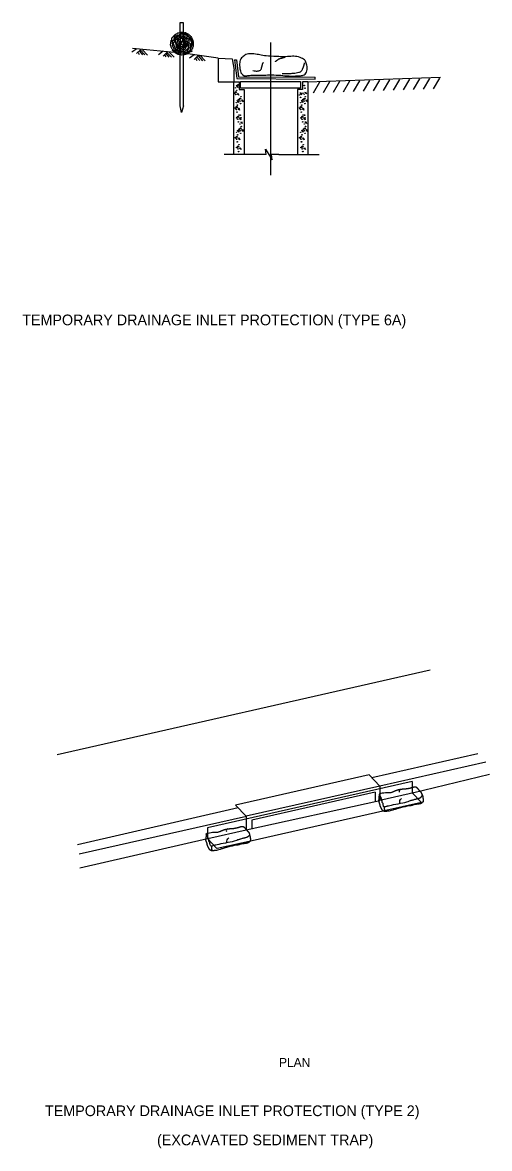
# Model space of a CAD drawing. Extents: x 798.7 to 849.1, y 1008.8 to 1046.3.
# Drawn here: x 833.55 to 849.1, y 1008.8 to 1046.29 of the extents above; entities that cross this region are included whole.
import ezdxf

# ---------------------------------------------------------------- set-up
doc = ezdxf.new("R2010")
doc.units = 0
for name, color, linetype in [('df_BASIN', 7, 'Continuous'), ('df_INLET', 7, 'Continuous'), ('mc_CURB-GUTTER', 7, 'Continuous'), ('rd_PAVEMENT', 7, 'Continuous'), ('rd_PROFILE-OG', 7, 'Continuous'), ('str_Wood-A', 7, 'Continuous'), ('wpc_NO-PLOT', 7, 'Continuous'), ('wpc_TEMP-FIBER-ROLL', 7, 'Continuous'), ('wpc_TEMP-GRAVEL-BAG', 7, 'Continuous'), ('wpc_TREATMENT', 7, 'Continuous')]:
    doc.layers.add(name, color=color, linetype=linetype)

msp = doc.modelspace()

# ---------------------------------------------------------------- linework, layer by layer
at = {"layer": 'df_BASIN'}
for points in [[(840.578, 1044.319), (840.578, 1041.898)], [(840.596, 1044.319), (840.765, 1044.318), (840.765, 1044.057), (840.929, 1044.055)], [(840.675, 1044.167), (840.691, 1044.199), (840.719, 1044.125), (840.675, 1044.158)], [(843.054, 1044.32), (842.867, 1044.318), (842.867, 1044.058), (842.702, 1044.056)], [(843.054, 1044.32), (843.054, 1041.898)], [(840.707, 1043.908), (840.723, 1043.941), (840.751, 1043.867), (840.707, 1043.899)], [(840.929, 1044.055), (840.929, 1041.898)], [(842.702, 1044.056), (842.702, 1041.898)], [(842.799, 1043.929), (842.815, 1043.961), (842.843, 1043.887), (842.799, 1043.92)], [(842.96, 1043.954), (842.976, 1043.986), (843.004, 1043.912), (842.96, 1043.945)], [(840.699, 1043.673), (840.715, 1043.705), (840.743, 1043.631), (840.699, 1043.664)], [(840.731, 1043.414), (840.747, 1043.446), (840.775, 1043.372), (840.731, 1043.405)], [(840.849, 1043.695), (840.865, 1043.727), (840.893, 1043.653), (840.849, 1043.686)], [(842.841, 1043.673), (842.857, 1043.705), (842.885, 1043.631), (842.841, 1043.664)], [(842.873, 1043.414), (842.889, 1043.446), (842.917, 1043.372), (842.873, 1043.405)], [(842.992, 1043.695), (843.008, 1043.727), (843.036, 1043.653), (842.992, 1043.686)], [(840.776, 1043.088), (840.792, 1043.12), (840.82, 1043.046), (840.776, 1043.078)], [(842.918, 1043.088), (842.934, 1043.12), (842.962, 1043.046), (842.918, 1043.078)], [(840.705, 1042.684), (840.721, 1042.717), (840.749, 1042.643), (840.705, 1042.675)], [(840.824, 1042.965), (840.84, 1042.998), (840.867, 1042.924), (840.824, 1042.956)], [(840.855, 1042.706), (840.871, 1042.739), (840.899, 1042.665), (840.855, 1042.697)], [(842.847, 1042.684), (842.863, 1042.717), (842.891, 1042.643), (842.847, 1042.675)], [(842.966, 1042.965), (842.982, 1042.998), (843.01, 1042.924), (842.966, 1042.956)], [(842.998, 1042.706), (843.014, 1042.739), (843.041, 1042.665), (842.998, 1042.697)], [(840.737, 1042.425), (840.753, 1042.458), (840.78, 1042.384), (840.737, 1042.416)], [(842.879, 1042.425), (842.895, 1042.458), (842.923, 1042.384), (842.879, 1042.416)], [(840.782, 1042.099), (840.798, 1042.131), (840.826, 1042.057), (840.782, 1042.09)], [(842.924, 1042.099), (842.94, 1042.131), (842.968, 1042.057), (842.924, 1042.09)]]:
    msp.add_lwpolyline(points, dxfattribs=at)
for centre, major_axis in [((840.73, 1044.217), (0, 0.0146)), ((842.934, 1044.193), (0, 0.0104)), ((840.611, 1043.936), (0, 0.0146)), ((840.655, 1043.968), (0, 0.0207)), ((840.643, 1044.116), (0, 0.00655)), ((840.647, 1043.89), (0, 0.0104)), ((840.683, 1044.033), (0, 0.00924)), ((840.798, 1043.755), (0, 0.0207)), ((840.826, 1043.82), (0, 0.00924)), ((842.768, 1043.878), (0, 0.00655)), ((842.807, 1043.795), (0, 0.00924)), ((842.89, 1043.933), (0, 0.0104)), ((842.928, 1043.903), (0, 0.00655)), ((842.94, 1043.755), (0, 0.0207)), ((842.954, 1044.105), (0, 0.0103)), ((842.968, 1043.82), (0, 0.00924)), ((840.635, 1043.442), (0, 0.0146)), ((840.667, 1043.622), (0, 0.00655)), ((840.679, 1043.474), (0, 0.0207)), ((840.671, 1043.395), (0, 0.0104)), ((840.707, 1043.539), (0, 0.00924)), ((840.754, 1043.723), (0, 0.0146)), ((840.79, 1043.676), (0, 0.0104)), ((840.81, 1043.589), (0, 0.0103)), ((842.777, 1043.442), (0, 0.0146)), ((842.821, 1043.474), (0, 0.0207)), ((842.809, 1043.622), (0, 0.00655)), ((842.813, 1043.395), (0, 0.0104)), ((842.849, 1043.539), (0, 0.00924)), ((842.896, 1043.723), (0, 0.0146)), ((842.932, 1043.676), (0, 0.0104)), ((842.952, 1043.589), (0, 0.0103)), ((840.68, 1043.115), (0, 0.0146)), ((840.691, 1043.308), (0, 0.0103)), ((840.724, 1043.148), (0, 0.0207)), ((840.716, 1043.069), (0, 0.0104)), ((840.752, 1043.212), (0, 0.00924)), ((840.798, 1043.205), (0, 0.0104)), ((840.818, 1043.117), (0, 0.0103)), ((842.823, 1043.115), (0, 0.0146)), ((842.833, 1043.308), (0, 0.0103)), ((842.866, 1043.148), (0, 0.0207)), ((842.859, 1043.069), (0, 0.0104)), ((842.894, 1043.212), (0, 0.00924)), ((842.94, 1043.205), (0, 0.0104)), ((842.96, 1043.117), (0, 0.0103)), ((840.673, 1042.633), (0, 0.00655)), ((840.736, 1042.981), (0, 0.0103)), ((840.76, 1042.734), (0, 0.0146)), ((840.792, 1042.914), (0, 0.00655)), ((840.804, 1042.766), (0, 0.0207)), ((840.796, 1042.688), (0, 0.0104)), ((840.832, 1042.831), (0, 0.00924)), ((842.815, 1042.633), (0, 0.00655)), ((842.878, 1042.981), (0, 0.0103)), ((842.902, 1042.734), (0, 0.0146)), ((842.934, 1042.914), (0, 0.00655)), ((842.946, 1042.766), (0, 0.0207)), ((842.938, 1042.688), (0, 0.0104)), ((842.974, 1042.831), (0, 0.00924)), ((840.641, 1042.453), (0, 0.0146)), ((840.685, 1042.485), (0, 0.0207)), ((840.677, 1042.407), (0, 0.0104)), ((840.697, 1042.319), (0, 0.0103)), ((840.713, 1042.55), (0, 0.00924)), ((840.816, 1042.6), (0, 0.0103)), ((842.783, 1042.453), (0, 0.0146)), ((842.827, 1042.485), (0, 0.0207)), ((842.819, 1042.407), (0, 0.0104)), ((842.839, 1042.319), (0, 0.0103)), ((842.855, 1042.55), (0, 0.00924)), ((842.958, 1042.6), (0, 0.0103)), ((840.686, 1042.127), (0, 0.0146)), ((840.73, 1042.159), (0, 0.0207)), ((840.722, 1042.081), (0, 0.0104)), ((840.742, 1041.993), (0, 0.0103)), ((840.758, 1042.224), (0, 0.00924)), ((842.829, 1042.127), (0, 0.0146)), ((842.872, 1042.159), (0, 0.0207)), ((842.864, 1042.081), (0, 0.0104)), ((842.884, 1041.993), (0, 0.0103)), ((842.9, 1042.224), (0, 0.00924))]:
    msp.add_ellipse(centre, major_axis=major_axis, ratio=0.859864, dxfattribs=at)
at = {"layer": 'df_INLET'}
for p, q in [((845.091, 1021.239), (840.638, 1020.235)), ((845.448, 1020.868), (845.091, 1021.239)), ((845.448, 1020.868), (841, 1019.862)), ((845.296, 1020.661), (841.186, 1019.734)), ((845.296, 1020.661), (845.296, 1020.35)), ((845.448, 1020.868), (845.448, 1020.39)), ((841, 1019.862), (840.638, 1020.235)), ((845.448, 1020.38), (841, 1019.394)), ((841, 1019.862), (841, 1019.408)), ((841.186, 1019.734), (841.186, 1019.436))]:
    msp.add_line(p, q, dxfattribs=at)
msp.add_lwpolyline([(840.802, 1044.326), (842.806, 1044.326), (842.806, 1044.101), (840.802, 1044.101)], close=True, dxfattribs=at)
at = {"layer": 'mc_CURB-GUTTER'}
for p, q in [((847.129, 1024.721), (834.7, 1021.911)), ((848.711, 1021.939), (845.185, 1021.142)), ((848.975, 1021.666), (845.448, 1020.868)), ((849.1, 1021.247), (846.54, 1020.63)), ((840.732, 1020.138), (835.378, 1018.914)), ((841.002, 1019.857), (835.438, 1018.599)), ((839.709, 1019.114), (835.458, 1018.134))]:
    msp.add_line(p, q, dxfattribs=at)
for points in [[(840.067, 1045.103), (840.065, 1044.317), (840.596, 1044.319), (840.595, 1044.699)], [(840.067, 1045.103), (840.532, 1045.085), (840.595, 1044.699)]]:
    msp.add_lwpolyline(points, dxfattribs=at)
at = {"layer": 'rd_PAVEMENT'}
for p, q in [((843.443, 1044.303), (843.224, 1043.938)), ((843.776, 1044.315), (843.557, 1043.951)), ((844.108, 1044.326), (843.89, 1043.963)), ((844.441, 1044.338), (844.223, 1043.975)), ((844.773, 1044.349), (844.556, 1043.988)), ((845.105, 1044.361), (844.888, 1044)), ((845.438, 1044.372), (845.221, 1044.012)), ((845.77, 1044.384), (845.554, 1044.025)), ((846.103, 1044.395), (845.887, 1044.037)), ((846.435, 1044.407), (846.22, 1044.049)), ((846.768, 1044.418), (846.553, 1044.061)), ((847.1, 1044.43), (846.886, 1044.074)), ((847.433, 1044.441), (847.219, 1044.086))]:
    msp.add_line(p, q, dxfattribs=at)
msp.add_lwpolyline([(843.036, 1044.32), (847.468, 1044.472)], dxfattribs=at)
at = {"layer": 'rd_PROFILE-OG'}
for p, q in [((837.351, 1045.412), (837.187, 1045.301)), ((838.605, 1045.291), (837.212, 1045.422)), ((837.489, 1045.392), (837.348, 1045.255)), ((837.393, 1045.294), (837.437, 1045.222)), ((837.439, 1045.333), (837.538, 1045.215)), ((837.474, 1045.371), (837.622, 1045.212)), ((837.546, 1045.384), (837.711, 1045.207)), ((838.233, 1045.332), (838.071, 1045.218)), ((838.372, 1045.315), (838.233, 1045.175)), ((838.322, 1045.255), (838.424, 1045.138)), ((838.358, 1045.294), (838.508, 1045.138)), ((838.429, 1045.308), (838.597, 1045.134)), ((838.277, 1045.215), (838.323, 1045.144)), ((840.067, 1045.103), (839.058, 1045.248)), ((839.269, 1045.218), (839.105, 1045.106)), ((839.408, 1045.199), (839.267, 1045.061)), ((839.311, 1045.1), (839.356, 1045.028)), ((839.357, 1045.139), (839.457, 1045.021)), ((839.393, 1045.177), (839.541, 1045.019)), ((839.464, 1045.191), (839.629, 1045.014))]:
    msp.add_line(p, q, dxfattribs=at)
at = {"layer": 'str_Wood-A'}
for p, q in [((838.796, 1045.957), (838.796, 1046.29)), ((838.796, 1046.29), (838.901, 1046.29)), ((838.901, 1046.29), (838.901, 1045.957)), ((838.796, 1045.957), (838.796, 1045.29)), ((838.901, 1045.957), (838.901, 1045.29)), ((838.845, 1043.29), (838.796, 1043.519)), ((838.904, 1043.519), (838.846, 1043.291))]:
    msp.add_line(p, q, dxfattribs=at)
for points in [[(838.796, 1043.515), (838.796, 1045.29)], [(838.901, 1045.29), (838.901, 1043.504)]]:
    msp.add_lwpolyline(points, dxfattribs=at)
at = {"layer": 'wpc_TEMP-FIBER-ROLL'}
for points, degree in [([(839.204, 1045.447), (839.222, 1045.463), (839.229, 1045.501), (839.235, 1045.573), (839.237, 1045.636), (839.223, 1045.687), (839.208, 1045.726), (839.196, 1045.771), (839.152, 1045.823), (839.128, 1045.852), (839.121, 1045.869), (839.091, 1045.879), (839.081, 1045.899), (839.065, 1045.904), (839.004, 1045.936), (838.978, 1045.959), (838.926, 1045.95), (838.9, 1045.954), (838.89, 1045.967), (838.828, 1045.974), (838.788, 1045.955), (838.752, 1045.948), (838.718, 1045.948), (838.704, 1045.923), (838.683, 1045.923), (838.655, 1045.897), (838.645, 1045.903), (838.647, 1045.882), (838.633, 1045.876), (838.604, 1045.879), (838.593, 1045.845), (838.572, 1045.831), (838.565, 1045.808), (838.547, 1045.811), (838.54, 1045.784), (838.512, 1045.778), (838.527, 1045.738), (838.515, 1045.733), (838.515, 1045.702), (838.485, 1045.698), (838.503, 1045.677), (838.489, 1045.673), (838.496, 1045.643), (838.479, 1045.621), (838.493, 1045.606), (838.477, 1045.603), (838.494, 1045.578), (838.474, 1045.574), (838.476, 1045.533), (838.494, 1045.525), (838.484, 1045.506), (838.5, 1045.483), (838.502, 1045.446), (838.535, 1045.396), (838.555, 1045.379), (838.539, 1045.353), (838.57, 1045.353), (838.579, 1045.318), (838.601, 1045.308), (838.67, 1045.247), (838.712, 1045.237), (838.75, 1045.22), (838.812, 1045.218), (838.847, 1045.201), (838.939, 1045.217), (838.976, 1045.225), (839.003, 1045.244), (839.02, 1045.233), (839.048, 1045.255), (839.116, 1045.31), (839.182, 1045.371), (839.191, 1045.421), (839.209, 1045.426), (839.204, 1045.447)], 3), ([(838.592, 1045.748), (838.574, 1045.669), (838.512, 1045.708), (838.535, 1045.593)], 2), ([(838.595, 1045.656), (838.591, 1045.597), (838.55, 1045.629), (838.604, 1045.502)], 2), ([(838.718, 1045.868), (838.653, 1045.822), (838.62, 1045.866), (838.592, 1045.748)], 2), ([(838.694, 1045.831), (838.625, 1045.759), (838.601, 1045.74), (838.595, 1045.656)], 2), ([(838.687, 1045.76), (838.673, 1045.709), (838.623, 1045.768), (838.639, 1045.648)], 2), ([(838.639, 1045.648), (838.651, 1045.565), (838.658, 1045.541), (838.677, 1045.468)], 2), ([(838.768, 1045.846), (838.731, 1045.823), (838.716, 1045.868), (838.687, 1045.76)], 2), ([(838.696, 1045.654), (838.697, 1045.621), (838.681, 1045.635), (838.702, 1045.553)], 2), ([(838.807, 1045.913), (838.827, 1045.919), (838.692, 1045.828), (838.694, 1045.831)], 2), ([(838.733, 1045.756), (838.713, 1045.723), (838.694, 1045.744), (838.696, 1045.654)], 2), ([(838.84, 1045.807), (838.798, 1045.795), (838.766, 1045.813), (838.733, 1045.756)], 2), ([(838.793, 1045.732), (838.766, 1045.715), (838.732, 1045.756), (838.748, 1045.667)], 2), ([(838.748, 1045.667), (838.763, 1045.582), (838.752, 1045.555), (838.758, 1045.587)], 2), ([(838.936, 1045.866), (838.847, 1045.862), (838.824, 1045.881), (838.768, 1045.846)], 2), ([(838.798, 1045.652), (838.793, 1045.614), (838.765, 1045.616), (838.786, 1045.564)], 2), ([(838.882, 1045.761), (838.853, 1045.753), (838.867, 1045.778), (838.793, 1045.732)], 2), ([(838.801, 1045.679), (838.8, 1045.67), (838.799, 1045.661), (838.798, 1045.652)], 2), ([(838.941, 1045.908), (838.873, 1045.916), (838.875, 1045.933), (838.807, 1045.913)], 2), ([(838.943, 1045.81), (838.903, 1045.817), (838.892, 1045.822), (838.84, 1045.807)], 2), ([(838.885, 1045.661), (838.867, 1045.649), (838.851, 1045.662), (838.841, 1045.623)], 2), ([(838.851, 1045.649), (838.85, 1045.651), (838.849, 1045.658), (838.849, 1045.667)], 2), ([(838.905, 1045.715), (838.878, 1045.715), (838.885, 1045.745), (838.851, 1045.649)], 2), ([(838.985, 1045.744), (838.954, 1045.756), (838.95, 1045.78), (838.882, 1045.761)], 2), ([(838.94, 1045.654), (838.926, 1045.66), (838.932, 1045.693), (838.885, 1045.661)], 2), ([(838.97, 1045.686), (838.956, 1045.702), (838.96, 1045.715), (838.905, 1045.715)], 2), ([(839.054, 1045.819), (839.014, 1045.839), (839.086, 1045.873), (838.936, 1045.866)], 2), ([(838.976, 1045.602), (838.966, 1045.627), (838.977, 1045.638), (838.94, 1045.654)], 2), ([(839.088, 1045.821), (839.027, 1045.869), (839.032, 1045.896), (838.941, 1045.908)], 2), ([(839.053, 1045.756), (839.009, 1045.782), (838.988, 1045.803), (838.943, 1045.81)], 2), ([(839.009, 1045.579), (839, 1045.631), (838.99, 1045.663), (838.97, 1045.686)], 2), ([(839.038, 1045.668), (839.021, 1045.7), (839.034, 1045.726), (838.985, 1045.744)], 2), ([(839.018, 1045.49), (839.05, 1045.573), (839.059, 1045.629), (839.038, 1045.668)], 2), ([(839.096, 1045.652), (839.086, 1045.697), (839.112, 1045.722), (839.053, 1045.756)], 2), ([(839.145, 1045.698), (839.107, 1045.766), (839.144, 1045.774), (839.054, 1045.819)], 2), ([(839.082, 1045.5), (839.093, 1045.569), (839.108, 1045.596), (839.096, 1045.652)], 2), ([(839.165, 1045.73), (839.146, 1045.748), (839.197, 1045.734), (839.088, 1045.821)], 2), ([(839.148, 1045.552), (839.15, 1045.617), (839.213, 1045.575), (839.145, 1045.698)], 2), ([(839.195, 1045.593), (839.191, 1045.649), (839.227, 1045.671), (839.165, 1045.73)], 2), ([(838.535, 1045.593), (838.548, 1045.531), (838.523, 1045.547), (838.571, 1045.451)], 2), ([(838.571, 1045.451), (838.597, 1045.4), (838.572, 1045.376), (838.653, 1045.343)], 2), ([(838.604, 1045.502), (838.64, 1045.418), (838.632, 1045.389), (838.692, 1045.351)], 2), ([(838.653, 1045.343), (838.688, 1045.329), (838.583, 1045.299), (838.773, 1045.275)], 2), ([(838.677, 1045.468), (838.695, 1045.401), (838.677, 1045.373), (838.757, 1045.351)], 2), ([(838.692, 1045.351), (838.744, 1045.318), (838.813, 1045.266), (838.909, 1045.292)], 2), ([(838.775, 1045.468), (838.795, 1045.454), (838.635, 1045.403), (838.854, 1045.441)], 2), ([(838.702, 1045.553), (838.713, 1045.512), (838.69, 1045.484), (838.735, 1045.432)], 2), ([(838.757, 1045.351), (838.791, 1045.341), (838.681, 1045.295), (838.867, 1045.333)], 2), ([(838.758, 1045.587), (838.746, 1045.522), (838.722, 1045.502), (838.775, 1045.468)], 2), ([(838.735, 1045.432), (838.771, 1045.391), (838.771, 1045.368), (838.835, 1045.383)], 2), ([(838.773, 1045.275), (838.836, 1045.268), (839.358, 1045.367), (838.907, 1045.262)], 2), ([(838.786, 1045.564), (838.797, 1045.537), (838.762, 1045.504), (838.84, 1045.496)], 2), ([(838.841, 1045.623), (838.836, 1045.603), (838.811, 1045.576), (838.85, 1045.557)], 2), ([(838.835, 1045.383), (838.883, 1045.393), (838.934, 1045.384), (838.972, 1045.417)], 2), ([(838.84, 1045.496), (838.89, 1045.491), (838.921, 1045.47), (838.951, 1045.509)], 2), ([(838.85, 1045.557), (838.872, 1045.546), (838.889, 1045.521), (838.917, 1045.54)], 2), ([(838.854, 1045.441), (838.911, 1045.451), (838.944, 1045.458), (838.974, 1045.479)], 2), ([(838.867, 1045.333), (838.934, 1045.346), (838.95, 1045.322), (839.007, 1045.377)], 2), ([(838.941, 1045.593), (838.93, 1045.616), (838.899, 1045.617), (838.898, 1045.617)], 2), ([(838.907, 1045.262), (838.979, 1045.279), (838.986, 1045.253), (839.044, 1045.308)], 2), ([(838.909, 1045.292), (838.985, 1045.313), (838.985, 1045.245), (839.055, 1045.373)], 2), ([(838.917, 1045.54), (838.935, 1045.553), (838.953, 1045.569), (838.941, 1045.593)], 2), ([(838.951, 1045.509), (838.975, 1045.54), (838.991, 1045.565), (838.976, 1045.602)], 2), ([(838.972, 1045.417), (838.96, 1045.407), (839.064, 1045.608), (839.018, 1045.49)], 2), ([(838.974, 1045.479), (839.003, 1045.5), (839.018, 1045.523), (839.009, 1045.579)], 2), ([(839.007, 1045.377), (839.051, 1045.42), (839.07, 1045.42), (839.082, 1045.5)], 2), ([(839.044, 1045.308), (839.084, 1045.344), (839.121, 1045.33), (839.153, 1045.431)], 2), ([(839.055, 1045.373), (839.1, 1045.456), (839.145, 1045.454), (839.148, 1045.552)], 2), ([(839.153, 1045.431), (839.179, 1045.514), (839.2, 1045.522), (839.195, 1045.593)], 2)]:
    msp.add_open_spline(points, degree=degree, dxfattribs=at)
at = {"layer": 'wpc_TEMP-GRAVEL-BAG'}
for points, degree in [([(840.823, 1044.616), (840.76, 1044.792), (840.782, 1045.102), (840.902, 1045.147), (841.003, 1045.257), (841.26, 1045.25), (841.458, 1045.213), (841.627, 1045.169), (842.033, 1045.164), (842.266, 1045.139), (842.487, 1045.169), (842.685, 1045.169), (842.898, 1045.088), (842.979, 1045.007), (843.023, 1044.882), (843.038, 1044.669), (842.934, 1044.524), (842.802, 1044.522), (842.678, 1044.507), (842.34, 1044.507), (842.097, 1044.544), (841.726, 1044.546), (841.568, 1044.538), (841.282, 1044.544), (841.098, 1044.529), (840.996, 1044.516), (840.913, 1044.501), (840.823, 1044.616)], 3), ([(841.218, 1044.688), (841.472, 1044.64), (841.535, 1044.879), (841.546, 1044.916), (841.568, 1044.964)], 2), ([(841.971, 1044.984), (842.057, 1045.082), (842.243, 1045.12), (842.3, 1045.149)], 2), ([(842.19, 1044.589), (842.781, 1044.588), (842.907, 1044.783), (842.944, 1044.948)], 2), ([(846.862, 1020.581), (846.899, 1020.41), (846.891, 1020.358), (846.881, 1020.333), (846.867, 1020.328), (846.832, 1020.286), (846.747, 1020.265), (846.566, 1020.248), (846.526, 1020.215), (846.38, 1020.204), (845.997, 1020.103), (845.788, 1020.037), (845.663, 1020.023), (845.605, 1020.014), (845.542, 1020.049), (845.497, 1020.13), (845.461, 1020.203), (845.452, 1020.269), (845.405, 1020.377), (845.428, 1020.422), (845.417, 1020.433), (845.434, 1020.559)], 2), ([(845.434, 1020.559), (845.389, 1020.608), (845.722, 1020.65), (845.814, 1020.64), (845.905, 1020.678), (846.011, 1020.724), (846.106, 1020.746), (846.261, 1020.767), (846.338, 1020.767), (846.484, 1020.797), (846.596, 1020.833), (846.637, 1020.837), (846.684, 1020.812), (846.735, 1020.755), (846.794, 1020.682), (846.834, 1020.647), (846.853, 1020.609), (846.869, 1020.553), (846.827, 1020.501), (846.756, 1020.455), (846.535, 1020.41), (846.333, 1020.328), (845.75, 1020.22), (845.642, 1020.182), (845.569, 1020.177), (845.544, 1020.245), (845.548, 1020.303), (845.511, 1020.328), (845.509, 1020.403), (845.475, 1020.48), (845.482, 1020.488), (845.434, 1020.559)], 2), ([(845.591, 1020.18), (845.597, 1020.094), (845.602, 1020.072), (845.621, 1020.02), (845.652, 1020.034), (845.668, 1020.023)], 2), ([(839.677, 1019.249), (839.633, 1019.297), (839.965, 1019.34), (840.057, 1019.329), (840.148, 1019.368), (840.254, 1019.413), (840.35, 1019.436), (840.505, 1019.456), (840.581, 1019.456), (840.727, 1019.486), (840.839, 1019.523), (840.881, 1019.526), (840.928, 1019.502), (840.978, 1019.444), (841.037, 1019.371), (841.077, 1019.336), (841.096, 1019.298), (841.112, 1019.242), (841.07, 1019.19), (840.999, 1019.145), (840.778, 1019.099), (840.576, 1019.017), (839.993, 1018.909), (839.885, 1018.871), (839.812, 1018.866), (839.788, 1018.934), (839.791, 1018.993), (839.754, 1019.017), (839.752, 1019.093), (839.718, 1019.169), (839.726, 1019.177), (839.677, 1019.248)], 2), ([(841.105, 1019.27), (841.143, 1019.099), (841.135, 1019.047), (841.124, 1019.023), (841.11, 1019.017), (841.076, 1018.976), (840.99, 1018.955), (840.809, 1018.937), (840.769, 1018.904), (840.623, 1018.894), (840.24, 1018.793), (840.031, 1018.727), (839.906, 1018.713), (839.848, 1018.703), (839.785, 1018.738), (839.741, 1018.819), (839.704, 1018.892), (839.695, 1018.958), (839.648, 1019.067), (839.671, 1019.112), (839.66, 1019.122), (839.677, 1019.248)], 2), ([(839.835, 1018.869), (839.84, 1018.784), (839.846, 1018.762), (839.864, 1018.709), (839.895, 1018.723), (839.911, 1018.713)], 2)]:
    msp.add_open_spline(points, degree=degree, dxfattribs=at)
for points in [[(846.138, 1020.748), (846.093, 1020.713), (846.093, 1020.664)], [(846.114, 1020.294), (846.116, 1020.388), (846.169, 1020.45)], [(840.381, 1019.437), (840.336, 1019.402), (840.336, 1019.354)], [(840.357, 1018.984), (840.359, 1019.077), (840.413, 1019.14)]]:
    msp.add_spline(points, degree=3, dxfattribs=at)
at = {"layer": 'wpc_TREATMENT'}
for p, q in [((841.804, 1045.625), (841.804, 1041.212)), ((840.611, 1045.045), (840.674, 1045.053)), ((843.292, 1044.409), (843.292, 1044.472)), ((841.414, 1041.898), (840.258, 1041.898)), ((841.659, 1041.898), (841.414, 1041.898)), ((842.083, 1041.898), (841.838, 1041.898)), ((842.083, 1041.898), (843.426, 1041.898)), ((846.53, 1021.017), (839.708, 1019.477)), ((846.53, 1021.017), (846.53, 1020.828)), ((846.666, 1020.659), (845.448, 1020.384)), ((846.839, 1020.319), (846.529, 1020.641)), ((846.53, 1020.823), (846.53, 1020.641)), ((846.839, 1020.319), (845.549, 1020.028)), ((845.546, 1020.027), (841.197, 1019.046)), ((839.708, 1019.477), (839.708, 1019.326)), ((841, 1019.399), (839.714, 1019.109)), ((839.708, 1019.329), (839.708, 1019.115)), ((840.02, 1018.791), (839.708, 1019.115)), ((841.197, 1019.046), (840.029, 1018.782))]:
    msp.add_line(p, q, dxfattribs=at)
for points in [[(840.611, 1045.045), (840.69, 1044.421), (843.292, 1044.408)], [(840.674, 1045.053), (840.746, 1044.484), (843.292, 1044.471)], [(841.659, 1041.898), (841.637, 1042.076), (841.86, 1041.72), (841.838, 1041.898)]]:
    msp.add_lwpolyline(points, dxfattribs=at)

# ---------------------------------------------------------------- texts
at = {"layer": 'wpc_NO-PLOT'}
for s, height, p in [('TEMPORARY DRAINAGE INLET PROTECTION (TYPE 6A)', 0.35643, (833.536, 1036.209)), ('PLAN', 0.297, (842.091, 1011.517)), ('TEMPORARY DRAINAGE INLET PROTECTION (TYPE 2)', 0.35643, (834.296, 1009.876)), ('(EXCAVATED SEDIMENT TRAP)', 0.35643, (838.027, 1008.906))]:
    msp.add_text(s, height=height, dxfattribs=at).set_placement(p)

doc.saveas('drawing.dxf')
